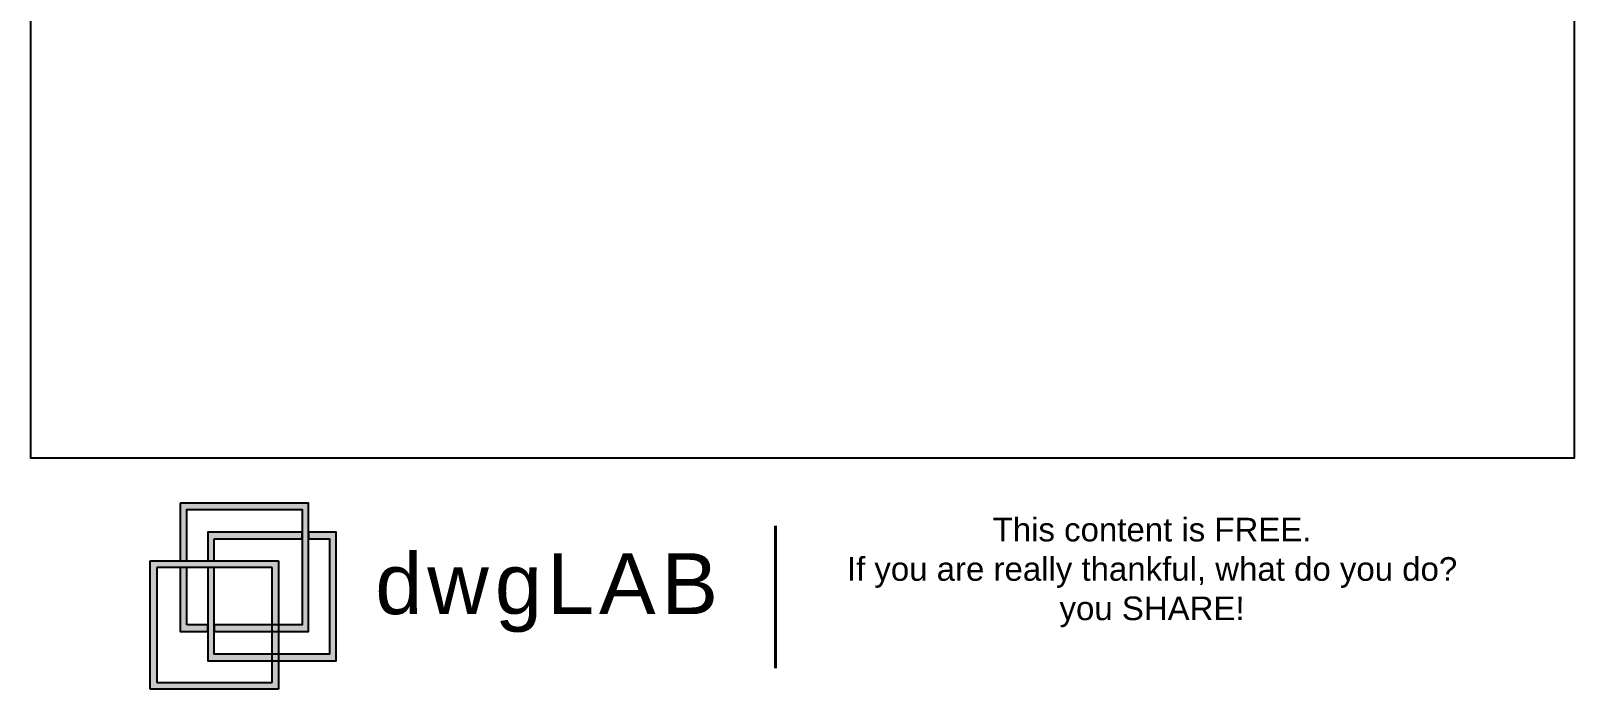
# Model space of a CAD drawing. Header units: millimetres. Extents: x 8674.86 to 8683.26, y 7174.65 to 7183.6.
# Drawn here: x 8674.86 to 8683.26, y 7174.65 to 7178.23 of the extents above; entities that cross this region are included whole.
import ezdxf

# ---------------------------------------------------------------- set-up
doc = ezdxf.new("R2010")
doc.units = ezdxf.units.MM
doc.layers.add('000-dwgLAB-Rectan.', color=251, linetype='Continuous', plot=False)
doc.layers.add('dwgLAB', color=250, linetype='Continuous', plot=False)
doc.styles.get("Standard").update_dxf_attribs({"font": 'arial.ttf'})

# ---------------------------------------------------------------- blocks, each defined once
blk = doc.blocks.new('DWGlab_ok')
at = {"layer": 'dwgLAB'}
h = blk.add_hatch(color=2, dxfattribs=at)
h.dxf.hatch_style = 2
h.paths.add_polyline_path([(0.0369, 0.2289), (0.0369, 0.158), (0.045, 0.158), (0.045, 0.2209), (0.1869, 0.2209), (0.1869, 0.079), (0.0788, 0.079), (0.0788, 0.0709), (0.1949, 0.0709), (0.1949, 0.2289)])
h = blk.add_hatch(color=13, dxfattribs=at)
h.dxf.hatch_style = 2
h.paths.add_polyline_path([(0.1949, 0.193), (0.1949, 0.1849), (0.2207, 0.1849), (0.2207, 0.0431), (0.0788, 0.0431), (0.0788, 0.1499), (0.0708, 0.1499), (0.0708, 0.035), (0.2287, 0.035), (0.2287, 0.193)])
h = blk.add_hatch(color=13, dxfattribs=at)
h.dxf.hatch_style = 2
h.paths.add_polyline_path([(0.0788, 0.1849), (0.1869, 0.1849), (0.1869, 0.193), (0.0708, 0.193), (0.0708, 0.158), (0.0788, 0.158)])
h = blk.add_hatch(color=155, dxfattribs=at)
h.dxf.hatch_style = 2
h.paths.add_polyline_path([(0.158, 0), (0, 0), (0, 0.158), (0.158, 0.158)])
h.paths.add_polyline_path([(0.0081, 0.0081), (0.1499, 0.0081), (0.1499, 0.1499), (0.0081, 0.1499)])
h = blk.add_hatch(color=2, dxfattribs=at)
h.dxf.hatch_style = 2
h.paths.add_polyline_path([(0.045, 0.079), (0.045, 0.1499), (0.0369, 0.1499), (0.0369, 0.0709), (0.0708, 0.0709), (0.0708, 0.079)])
at = {"layer": 'dwgLAB', "color": 155}
for p, q in [((0, 0), (0, 0.158)), ((0, 0.158), (0.158, 0.158)), ((0.158, 0.158), (0.158, 0)), ((0.1499, 0.1499), (0.0081, 0.1499)), ((0.0081, 0.1499), (0.0081, 0.0081)), ((0.1499, 0.0081), (0.1499, 0.1499)), ((0.158, 0), (0, 0)), ((0.0081, 0.0081), (0.1499, 0.0081))]:
    blk.add_line(p, q, dxfattribs=at)
at = {"layer": 'dwgLAB', "color": 2}
for points in [[(0.0369, 0.2289), (0.0369, 0.158), (0.045, 0.158), (0.045, 0.2209), (0.1869, 0.2209), (0.1869, 0.079), (0.0788, 0.079), (0.0788, 0.0709), (0.1949, 0.0709), (0.1949, 0.2289), (0.0369, 0.2289)], [(0.045, 0.079), (0.045, 0.1499), (0.0369, 0.1499), (0.0369, 0.0709), (0.0708, 0.0709), (0.0708, 0.079), (0.045, 0.079)]]:
    blk.add_lwpolyline(points, dxfattribs=at)
at = {"layer": 'dwgLAB', "color": 13}
for points in [[(0.1949, 0.193), (0.1949, 0.1849), (0.2207, 0.1849), (0.2207, 0.0431), (0.0788, 0.0431), (0.0788, 0.1499), (0.0708, 0.1499), (0.0708, 0.035), (0.2287, 0.035), (0.2287, 0.193), (0.1949, 0.193)], [(0.0788, 0.1849), (0.1869, 0.1849), (0.1869, 0.193), (0.0708, 0.193), (0.0708, 0.158), (0.0788, 0.158), (0.0788, 0.1849)]]:
    blk.add_lwpolyline(points, dxfattribs=at)
at = {"layer": 'dwgLAB', "color": 9, "linetype": 'Continuous', "lineweight": 40}
blk.add_lwpolyline([(0.7701, 0.0256), (0.7701, 0.2011)], dxfattribs=at)
at = {"layer": 'dwgLAB', "color": 7}
for s, width, heights, insert, char_height, attachment_point in [('{\\H0.91667x;\\C0;This content is FREE.\\PIf you are really thankful, what do you do? you SHARE!}', 0.805462, [0.5251], (1.2337, 0.2109), 0.031712, 2), ('{\\T1.1;dwgLAB}', 17.629903, [0], (0.277, 0.1673), 0.075, 1)]:
    blk.add_mtext_dynamic_manual_height_columns(s, width=width, gutter_width=12.5, heights=heights, dxfattribs=dict(at, insert=insert, char_height=char_height, attachment_point=attachment_point))

msp = doc.modelspace()

# ---------------------------------------------------------------- linework, layer by layer
at = {"layer": '000-dwgLAB-Rectan.'}
msp.add_lwpolyline([(8674.8635, 7183.5969), (8683.2584, 7183.5969), (8683.2584, 7175.9028), (8674.8635, 7175.9028), (8674.8635, 7183.5969)], dxfattribs=at)

# ---------------------------------------------------------------- block references
at = {"layer": 'dwgLAB', "color": 0, "xscale": 4.416922988257594, "yscale": 4.416922988257594, "zscale": 4.416922988257594}
msp.add_blockref('DWGlab_ok', (8675.5133, 7174.6477), dxfattribs=at)

doc.saveas('drawing.dxf')
